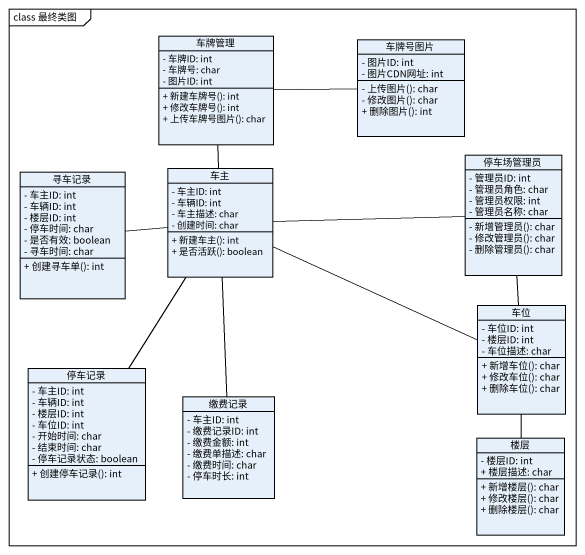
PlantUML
@startuml
mainframe class 最终类图
hide circle
hide empty members
skinparam classAttributeIconSize 0
class 车牌管理 {
  - 车牌ID: int
  - 车牌号: char
  - 图片ID: int
  + 新建车牌号(): int
  + 修改车牌号(): int
  + 上传车牌号图片(): char
}
class 车牌号图片 {
  - 图片ID: int
  - 图片CDN网址: int
  - 上传图片(): char
  - 修改图片(): char
  + 删除图片(): int
}
class 停车场管理员 {
  - 管理员ID: int
  - 管理员角色: char
  - 管理员权限: int
  - 管理员名称: char
  - 新增管理员(): char
  - 修改管理员(): char
  - 删除管理员(): char
}
class 寻车记录 {
  - 车主ID: int
  - 车辆ID: int
  - 楼层ID: int
  - 停车时间: char
  - 是否有效: boolean
  - 寻车时间: char
  + 创建寻车单(): int
}
class 车主 {
  - 车主ID: int
  - 车辆ID: int
  - 车主描述: char
  - 创建时间: char
  + 新建车主(): int
  + 是否活跃(): boolean
}
class 车位 {
  - 车位ID: int
  - 楼层ID: int
  - 车位描述: char
  + 新增车位(): char
  + 修改车位(): char
  + 删除车位(): char
}
class 停车记录 {
  - 车主ID: int
  - 车辆ID: int
  - 楼层ID: int
  - 车位ID: int
  - 开始时间: char
  - 结束时间: char
  - 停车记录状态: boolean
  + 创建停车记录(): int
}
class 缴费记录 {
  - 车主ID: int
  - 缴费记录ID: int
  - 缴费金额: int
  - 缴费单描述: char
  - 缴费时间: char
  - 停车时长: int
}
class 楼层 {
  - 楼层ID: int
  + 楼层描述: char
  + 新增楼层(): char
  + 修改楼层(): char
  + 删除楼层(): char
}
车牌号图片 -left- 车牌管理
停车场管理员 -left- 车主
停车场管理员 -- 车位
车主 -up- 车牌管理
车主 -left- 寻车记录
车位 -left- 车主
停车记录 -up- 车主
缴费记录 -up- 车主
楼层 -up- 车位
@enduml
